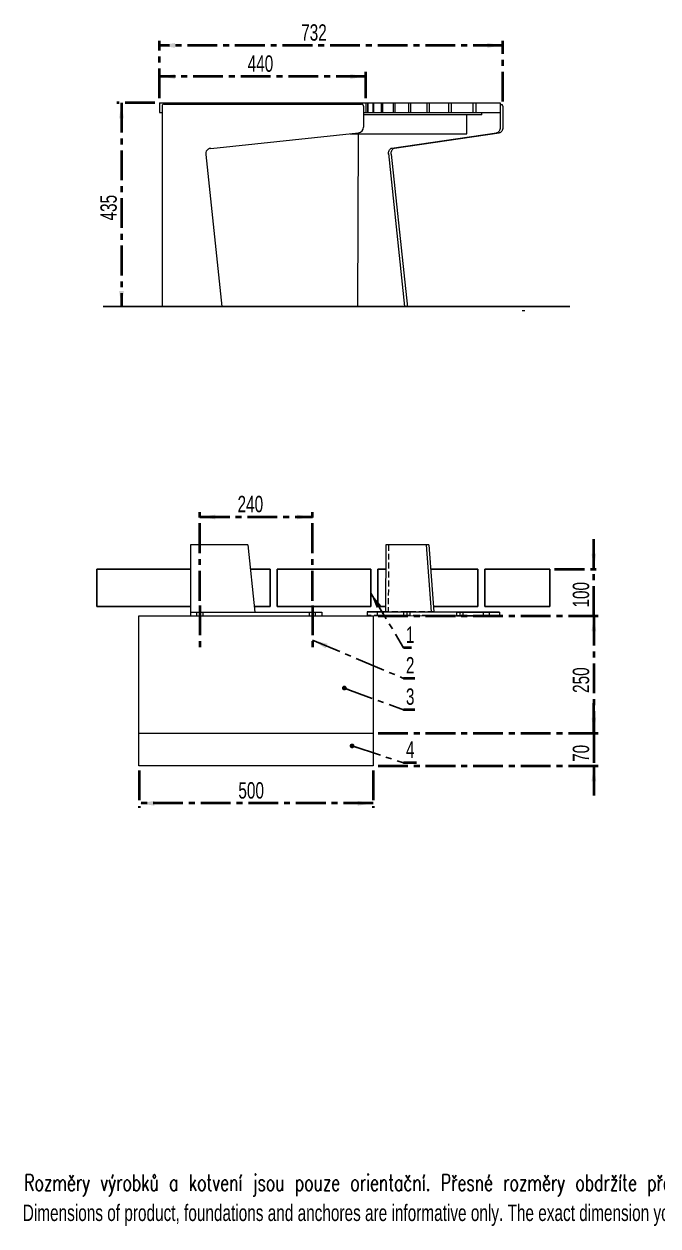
# Model space of a CAD drawing. Header units: millimetres. Extents: x 9 to 396, y 8 to 265.
# Drawn here: x 8.9 to 144.2, y 8.1 to 264.6 of the extents above; entities that cross this region are included whole.
import ezdxf

# ---------------------------------------------------------------- set-up
doc = ezdxf.new("R2010")
doc.units = ezdxf.units.MM
doc.linetypes.add('CENTER', pattern=[10.16, 6.35, -1.27, 1.27, -1.27])
doc.linetypes.add('HIDDEN', pattern=[1.905, 1.27, -0.635])
doc.layers.add('HLADINA0', color=7, linetype='Continuous')
doc.layers.add('HLADINA1', color=7, linetype='Continuous', lineweight=15)
doc.layers.add('HLADINA2', color=7, linetype='CENTER', lineweight=40)
doc.styles.add('SLDTEXTSTYLE0', font='TXT', dxfattribs={"width": 0.7})
doc.styles.add('SLDTEXTSTYLE1', font='TXT', dxfattribs={"width": 0.7, "bigfont": 'bigfont'})
doc.dimstyles.new('SLDDIMSTYLE0', dxfattribs={"dimtxt": 3.5, "dimasz": 3.302, "dimexe": 0, "dimexo": 0.0625, "dimgap": 0.875, "dimtad": 1, "dimlfac": 10, "dimrnd": 1e-09, "dimzin": 12, "dimdsep": 46, "dimtxsty": 'SLDTEXTSTYLE0', "dimsah": 1, "dimcen": 0.09, "dimadec": 0, "dimazin": 3, "dimtfac": 1, "dimtofl": 0, "dimtmove": 0, "dimatfit": 3, "dimfxl": 0, "dimfrac": 2, "dimtolj": 1, "dimtzin": 12, "dimarcsym": 0})
doc.dimstyles.new('SLDDIMSTYLE1', dxfattribs={"dimtxt": 3.5, "dimasz": 3.302, "dimexe": 0, "dimexo": 0.0625, "dimgap": 0.875, "dimtad": 1, "dimdec": 0, "dimlfac": 10, "dimrnd": 1e-09, "dimzin": 12, "dimdsep": 46, "dimtxsty": 'SLDTEXTSTYLE0', "dimsah": 1, "dimcen": 0.09, "dimadec": 0, "dimazin": 3, "dimtfac": 1, "dimtdec": 0, "dimtofl": 0, "dimtmove": 0, "dimatfit": 3, "dimfxl": 0, "dimfrac": 2, "dimtolj": 1, "dimtzin": 12, "dimarcsym": 0})
doc.dimstyles.new('SLDDIMSTYLE2', dxfattribs={"dimtxt": 3.5, "dimasz": 3.302, "dimexe": 0, "dimexo": 0.0625, "dimgap": 0.875, "dimtad": 1, "dimlfac": 10, "dimrnd": 1e-09, "dimzin": 12, "dimdsep": 46, "dimtxsty": 'SLDTEXTSTYLE0', "dimsah": 1, "dimcen": 0.09, "dimadec": 0, "dimazin": 3, "dimtfac": 1, "dimtmove": 0, "dimatfit": 0, "dimfxl": 0, "dimfrac": 2, "dimtolj": 1, "dimtzin": 12, "dimarcsym": 0})
doc.dimstyles.new('SLDDIMSTYLE3', dxfattribs={"dimtxt": 0.18, "dimasz": 3.302, "dimexe": 0, "dimexo": 0.0625, "dimgap": 0, "dimtad": 0, "dimtih": 1, "dimtoh": 1, "dimdec": 0, "dimrnd": 1e-09, "dimzin": 0, "dimdsep": 46, "dimtxsty": 'Standard', "dimsah": 1, "dimcen": 0.09, "dimadec": 0, "dimazin": 0, "dimtfac": 3.302, "dimtdec": 0, "dimtofl": 0, "dimtmove": 0, "dimatfit": 3, "dimfxl": 0, "dimfrac": 2, "dimtolj": 1, "dimtzin": 0, "dimarcsym": 0})
doc.dimstyles.new('SLDDIMSTYLE4', dxfattribs={"dimtxt": 0.18, "dimasz": 1.016, "dimexe": 0, "dimexo": 0.0625, "dimgap": 0, "dimtad": 0, "dimtih": 1, "dimtoh": 1, "dimdec": 0, "dimrnd": 1e-09, "dimzin": 0, "dimdsep": 46, "dimtxsty": 'Standard', "dimblk1": 'DOT', "dimblk2": 'DOT', "dimsah": 1, "dimcen": 0.09, "dimadec": 0, "dimazin": 0, "dimtfac": 1.016, "dimtdec": 0, "dimtofl": 0, "dimtmove": 0, "dimatfit": 3, "dimldrblk": 'DOT', "dimfxl": 0, "dimfrac": 2, "dimtolj": 1, "dimtzin": 0, "dimarcsym": 0})

# ---------------------------------------------------------------- blocks, each defined once
blk = doc.blocks.new('_D')
at = {"layer": 'HLADINA2'}
for p, q in [((36.83, 247.79), (28.7, 247.79)), ((29.7, 247.79), (29.7, 204.29))]:
    blk.add_line(p, q, dxfattribs=at)
for points in [[(29.7, 247.79), (29.19, 244.49), (30.2, 244.49)], [(29.7, 204.29), (30.2, 207.6), (29.19, 207.6)]]:
    blk.add_solid(points, dxfattribs=at)
at = {"layer": 'HLADINA2', "insert": (25.18, 222.67), "char_height": 3.5, "attachment_point": 1, "rotation": 90, "style": 'SLDTEXTSTYLE0'}
blk.add_mtext('435', dxfattribs=at)
blk = doc.blocks.new('_D_1')
at = {"layer": 'HLADINA2'}
for p, q in [((37.83, 248.79), (37.83, 254.4)), ((81.83, 248.79), (81.83, 254.4)), ((81.83, 253.4), (37.83, 253.4))]:
    blk.add_line(p, q, dxfattribs=at)
for points in [[(37.83, 253.4), (41.13, 252.89), (41.13, 253.91)], [(81.83, 253.4), (78.53, 253.91), (78.53, 252.89)]]:
    blk.add_solid(points, dxfattribs=at)
at = {"layer": 'HLADINA2', "insert": (56.61, 257.91), "char_height": 3.5, "attachment_point": 1, "style": 'SLDTEXTSTYLE0'}
blk.add_mtext('440', dxfattribs=at)
blk = doc.blocks.new('_D_2')
at = {"layer": 'HLADINA2'}
for p, q in [((37.83, 248.79), (37.83, 261.03)), ((111.06, 260.03), (37.83, 260.03)), ((111.06, 248.05), (111.06, 261.03))]:
    blk.add_line(p, q, dxfattribs=at)
for points in [[(37.83, 260.03), (41.13, 259.52), (41.13, 260.54)], [(111.06, 260.03), (107.75, 260.54), (107.75, 259.52)]]:
    blk.add_solid(points, dxfattribs=at)
at = {"layer": 'HLADINA2', "insert": (68.03, 264.54), "char_height": 3.5, "attachment_point": 1, "style": 'SLDTEXTSTYLE0'}
blk.add_mtext('732', dxfattribs=at)
blk = doc.blocks.new('_D_3')
at = {"layer": 'HLADINA2'}
for p, q in [((130.49, 148.3), (130.49, 154.65)), ((122.12, 148.3), (131.49, 148.3)), ((130.49, 138.3), (130.49, 148.3)), ((84.43, 138.3), (131.49, 138.3)), ((130.49, 138.3), (130.49, 131.95))]:
    blk.add_line(p, q, dxfattribs=at)
for points in [[(130.49, 148.3), (131, 151.6), (129.98, 151.6)], [(130.49, 138.3), (129.98, 135), (131, 135)]]:
    blk.add_solid(points, dxfattribs=at)
at = {"layer": 'HLADINA2', "insert": (125.98, 140.07), "char_height": 3.5, "attachment_point": 1, "rotation": 90, "style": 'SLDTEXTSTYLE0'}
blk.add_mtext('100', dxfattribs=at)
blk = doc.blocks.new('_D_4')
at = {"layer": 'HLADINA2'}
for p, q in [((46.43, 141.55), (46.43, 160.41)), ((46.43, 159.41), (70.43, 159.41)), ((70.43, 141.55), (70.43, 160.41))]:
    blk.add_line(p, q, dxfattribs=at)
for points in [[(46.43, 159.41), (49.73, 158.9), (49.73, 159.91)], [(70.43, 159.41), (67.12, 159.91), (67.12, 158.9)]]:
    blk.add_solid(points, dxfattribs=at)
at = {"layer": 'HLADINA2', "insert": (54.46, 163.92), "char_height": 3.5, "attachment_point": 1, "style": 'SLDTEXTSTYLE0'}
blk.add_mtext('240', dxfattribs=at)
blk = doc.blocks.new('_D_5')
at = {"layer": 'HLADINA2'}
for p, q in [((84.43, 138.3), (131.49, 138.3)), ((130.49, 138.3), (130.49, 113.3)), ((84.43, 113.3), (131.49, 113.3))]:
    blk.add_line(p, q, dxfattribs=at)
for points in [[(130.49, 138.3), (129.98, 135), (131, 135)], [(130.49, 113.3), (131, 116.6), (129.98, 116.6)]]:
    blk.add_solid(points, dxfattribs=at)
at = {"layer": 'HLADINA2', "insert": (125.98, 121.86), "char_height": 3.5, "attachment_point": 1, "rotation": 90, "style": 'SLDTEXTSTYLE0'}
blk.add_mtext('250', dxfattribs=at)
blk = doc.blocks.new('_D_6')
at = {"layer": 'HLADINA2'}
for p, q in [((130.49, 113.3), (130.49, 119.65)), ((84.43, 113.3), (131.49, 113.3)), ((130.49, 113.3), (130.49, 106.3)), ((84.43, 106.3), (131.49, 106.3)), ((130.49, 106.3), (130.49, 99.95))]:
    blk.add_line(p, q, dxfattribs=at)
for points in [[(130.49, 113.3), (131, 116.6), (129.98, 116.6)], [(130.49, 106.3), (129.98, 103), (131, 103)]]:
    blk.add_solid(points, dxfattribs=at)
at = {"layer": 'HLADINA2', "insert": (125.98, 107.14), "char_height": 3.5, "attachment_point": 1, "rotation": 90, "style": 'SLDTEXTSTYLE0'}
blk.add_mtext('70', dxfattribs=at)
blk = doc.blocks.new('_D_7')
at = {"layer": 'HLADINA2'}
for p, q in [((33.43, 105.3), (33.43, 97.31)), ((83.43, 105.3), (83.43, 97.31)), ((83.43, 98.31), (33.43, 98.31))]:
    blk.add_line(p, q, dxfattribs=at)
for points in [[(33.43, 98.31), (36.73, 97.8), (36.73, 98.82)], [(83.43, 98.31), (80.12, 98.82), (80.12, 97.8)]]:
    blk.add_solid(points, dxfattribs=at)
at = {"layer": 'HLADINA2', "insert": (54.63, 102.82), "char_height": 3.5, "attachment_point": 1, "style": 'SLDTEXTSTYLE0'}
blk.add_mtext('500', dxfattribs=at)
blk = doc.blocks.new('SW_NOTE_5')
at = {"layer": 'HLADINA2', "color": 0}
blk.add_line((1.66, 0), (0, 0), dxfattribs=at)
at = {"layer": 'HLADINA2', "color": 0, "insert": (0.48, 4.53), "char_height": 3.5, "attachment_point": 1, "style": 'SLDTEXTSTYLE0'}
blk.add_mtext('1', dxfattribs=at)
blk = doc.blocks.new('SW_NOTE_6')
at = {"layer": 'HLADINA2', "color": 0}
blk.add_line((2.36, 0), (0, 0), dxfattribs=at)
at = {"layer": 'HLADINA2', "color": 0, "insert": (0.48, 4.55), "char_height": 3.5, "attachment_point": 1, "style": 'SLDTEXTSTYLE0'}
blk.add_mtext('2', dxfattribs=at)
blk = doc.blocks.new('SW_NOTE_7')
at = {"layer": 'HLADINA2', "color": 0}
blk.add_line((2.36, 0), (0, 0), dxfattribs=at)
at = {"layer": 'HLADINA2', "color": 0, "insert": (0.48, 4.59), "char_height": 3.5, "attachment_point": 1, "style": 'SLDTEXTSTYLE0'}
blk.add_mtext('3', dxfattribs=at)
blk = doc.blocks.new('_DOT')
at = {"color": 0, "linetype": 'ByBlock', "lineweight": -2}
blk.add_line((-0.5, 0), (-1, 0), dxfattribs=at)
at = {"color": 0, "linetype": 'ByBlock', "const_width": 0.5}
blk.add_lwpolyline([(-0.25, 0, 1), (0.25, 0, 1)], format="xyb", close=True, dxfattribs=at)
blk = doc.blocks.new('SW_NOTE_8')
at = {"layer": 'HLADINA2', "color": 0}
blk.add_line((2.71, 0), (0, 0), dxfattribs=at)
at = {"layer": 'HLADINA2', "color": 0, "insert": (0.48, 4.57), "char_height": 3.5, "attachment_point": 1, "style": 'SLDTEXTSTYLE0'}
blk.add_mtext('4', dxfattribs=at)

msp = doc.modelspace()

# ---------------------------------------------------------------- linework, layer by layer
at = {"color": 7, "linetype": 'Continuous', "lineweight": 15}
for p, q in [((37.826283, 247.793332), (37.826283, 245.693332)), ((37.826283, 247.793332), (81.827529, 247.793332)), ((38.738664, 247.492816), (80.938657, 247.492704)), ((81.338675, 247.092704), (81.338675, 242.573191)), ((81.827529, 247.793332), (81.827529, 245.693332)), ((81.827529, 247.793332), (82.188018, 247.793332)), ((82.188018, 247.793332), (82.188018, 245.693332)), ((82.188018, 247.793332), (82.278283, 247.793332)), ((82.278283, 247.793332), (82.278283, 245.693332)), ((82.278283, 247.793332), (83.295567, 247.793332)), ((83.295567, 247.793332), (83.295567, 245.693332)), ((83.295567, 247.793332), (83.469184, 247.793332)), ((83.469184, 247.793332), (83.469184, 245.693332)), ((83.469184, 247.793332), (85.101922, 247.793332)), ((85.101922, 247.793332), (85.101922, 245.693332)), ((85.101922, 247.793332), (85.360749, 247.793332)), ((85.360749, 247.793332), (85.360749, 245.693332)), ((85.360749, 247.793332), (87.676843, 247.793332)), ((87.676843, 247.793332), (88.01883, 247.793332)), ((87.676843, 247.793332), (87.676843, 245.693332)), ((88.01883, 247.793332), (88.01883, 245.693332)), ((88.01883, 247.793332), (90.922196, 247.793332)), ((90.922196, 247.793332), (90.922196, 245.693332)), ((90.922196, 247.793332), (91.362555, 247.793332)), ((91.362555, 247.793332), (91.362555, 245.693332)), ((91.362555, 247.793332), (94.870265, 247.793332)), ((94.870265, 247.793332), (95.370276, 247.793332)), ((94.870265, 247.793332), (94.870265, 245.693332)), ((95.370276, 247.793332), (95.370276, 245.693332)), ((95.370276, 247.793332), (99.490674, 247.793332)), ((99.490674, 247.793332), (100.064261, 247.793332)), ((99.490674, 247.793332), (99.490674, 245.693332)), ((100.064261, 247.793332), (100.064261, 245.693332)), ((100.064261, 247.793332), (104.696639, 247.793332)), ((104.696639, 247.793332), (105.336984, 247.793332)), ((104.696639, 247.793332), (104.696639, 245.693332)), ((105.336984, 247.793332), (105.336984, 245.693332)), ((105.336984, 247.793332), (110.477622, 247.793332)), ((110.477622, 247.793332), (110.477622, 245.693332)), ((110.477622, 247.45658), (110.774119, 247.455283)), ((110.490401, 247.054049), (110.480531, 242.534557)), ((111.056073, 247.054049), (111.046202, 242.534557)), ((37.826283, 245.693332), (38.338645, 245.693332)), ((81.338675, 245.693332), (81.827529, 245.693332)), ((106.597884, 245.193332), (81.338675, 245.193332)), ((81.827529, 245.693332), (82.188018, 245.693332)), ((82.188018, 245.693332), (82.278283, 245.693332)), ((82.278283, 245.693332), (83.295567, 245.693332)), ((83.295567, 245.693332), (83.469184, 245.693332)), ((83.469184, 245.693332), (85.101922, 245.693332)), ((85.101922, 245.693332), (85.360749, 245.693332)), ((85.360749, 245.693332), (87.676843, 245.693332)), ((87.676843, 245.693332), (88.01883, 245.693332)), ((88.01883, 245.693332), (90.922196, 245.693332)), ((90.922196, 245.693332), (91.362555, 245.693332)), ((91.362555, 245.693332), (94.870265, 245.693332)), ((94.870265, 245.693332), (95.370276, 245.693332)), ((95.370276, 245.693332), (99.490674, 245.693332)), ((99.490674, 245.693332), (100.064261, 245.693332)), ((100.064261, 245.693332), (104.696639, 245.693332)), ((104.696639, 245.693332), (105.336984, 245.693332)), ((105.336984, 245.693332), (110.477622, 245.693332)), ((106.597884, 245.193332), (106.597884, 245.693332)), ((48.732074, 238.065702), (80.264075, 241.379764)), ((78.490241, 241.193332), (103.406365, 241.193332)), ((87.415011, 238.127875), (109.718116, 241.344457)), ((87.980683, 238.127875), (110.283788, 241.344457)), ((44.425639, 153.479312), (44.425639, 139.097843)), ((56.617479, 153.479312), (58.129032, 139.097843)), ((86.090229, 153.479312), (86.059004, 139.192347)), ((94.715213, 153.479312), (95.748488, 139.14999)), ((95.280912, 153.479312), (96.314187, 139.14999)), ((44.425639, 139.097843), (44.425639, 138.297843)), ((44.425639, 139.097843), (72.425639, 139.097843)), ((72.425639, 139.097843), (72.425639, 138.297843)), ((82.099111, 139.192347), (82.097362, 138.392351)), ((82.099111, 139.192347), (101.897533, 139.1058)), ((86.059004, 139.192347), (82.099111, 139.192347)), ((86.059004, 139.192347), (95.748488, 139.14999)), ((96.314187, 139.14999), (95.748488, 139.14999)), ((110.383019, 139.1058), (96.312938, 139.167306)), ((101.897533, 139.1058), (101.895785, 138.305803)), ((101.897533, 139.1058), (110.383019, 139.1058)), ((110.383019, 139.1058), (110.381269, 138.305803)), ((33.425638, 113.297844), (33.425638, 138.297843)), ((33.425638, 138.297843), (83.425639, 138.297843)), ((82.097362, 138.392351), (101.895785, 138.305803)), ((83.425639, 138.297843), (83.425639, 113.297844)), ((101.895785, 138.305803), (110.381269, 138.305803)), ((33.425638, 106.297842), (33.425638, 113.297844)), ((33.425638, 113.297844), (83.425639, 113.297844)), ((83.425639, 113.297844), (83.425639, 106.297842)), ((83.425639, 106.297842), (33.425638, 106.297842))]:
    msp.add_line(p, q, dxfattribs=at)
at = {"color": 7, "linetype": 'Continuous', "lineweight": 0}
for p, q in [((56.617479, 153.479312), (44.425639, 153.479312)), ((95.280912, 153.479312), (86.090229, 153.479312))]:
    msp.add_line(p, q, dxfattribs=at)
at = {"color": 7, "linetype": 'HIDDEN', "lineweight": 0}
for p, q in [((86.655928, 153.479312), (86.624703, 139.192347)), ((45.725637, 139.097843), (45.725637, 138.297843)), ((47.125637, 138.297843), (47.125637, 139.097843)), ((69.725638, 139.097843), (69.725638, 138.297843)), ((71.125639, 138.297843), (71.125639, 139.097843)), ((84.227533, 139.187695), (84.225785, 138.387699)), ((85.625782, 138.384639), (85.627529, 139.184635)), ((90.584595, 139.192347), (86.059004, 139.192347)), ((86.624703, 139.192347), (86.059004, 139.192347)), ((86.624703, 139.192347), (96.314187, 139.14999)), ((89.884522, 139.187695), (89.882774, 138.387699)), ((90.584595, 139.192347), (90.582847, 138.392351)), ((96.312938, 139.167306), (90.584595, 139.192347)), ((91.282771, 138.384639), (91.284519, 139.184635)), ((101.197609, 139.113512), (101.195861, 138.313516)), ((102.595858, 138.310456), (102.597606, 139.110452)), ((106.854599, 139.113512), (106.85285, 138.313516)), ((108.252847, 138.310456), (108.254596, 139.110452)), ((90.582847, 138.392351), (82.097362, 138.392351)), ((110.381269, 138.305803), (90.582847, 138.392351))]:
    msp.add_line(p, q, dxfattribs=at)
at = {"color": 7, "linetype": 'Continuous', "lineweight": 15, "flags": 128}
for points in [[(110.477622, 247.174193), (110.485108, 247.132108), (110.490401, 247.054049)], [(110.480531, 242.534557), (110.465844, 242.315937), (110.423215, 242.104763), (110.354121, 241.908107), (110.260804, 241.732555), (110.146458, 241.583987), (110.014899, 241.467378), (109.870465, 241.386633), (109.718116, 241.344457)], [(111.046202, 242.534557), (111.031516, 242.315937), (110.988934, 242.104763), (110.919793, 241.908107), (110.826524, 241.732555), (110.712178, 241.583987), (110.580571, 241.467378), (110.436185, 241.386633), (110.283788, 241.344457)], [(86.656936, 236.812322), (86.654837, 237.021475), (86.678393, 237.227971), (86.726983, 237.425538), (86.799128, 237.608171), (86.892541, 237.770322), (87.004454, 237.907064), (87.131484, 238.014241), (87.269719, 238.088598), (87.415011, 238.127875)], [(87.222655, 236.812322), (87.220509, 237.021475), (87.244113, 237.227971), (87.292703, 237.425538), (87.3648, 237.608171), (87.45826, 237.770322), (87.570174, 237.907064), (87.697203, 238.014241), (87.835439, 238.088598), (87.980683, 238.127875)], [(85.299937, 139.184056), (85.422492, 139.184001), (85.520227, 139.184056), (85.588242, 139.184216), (85.623126, 139.184474), (85.623131, 139.184816), (85.588254, 139.185226), (85.520246, 139.185684), (85.422518, 139.186165), (85.299968, 139.186646), (85.158743, 139.187104), (85.005925, 139.187514), (84.849175, 139.187857), (84.696354, 139.188115), (84.555126, 139.188274), (84.432571, 139.188328), (84.334836, 139.188274), (84.266821, 139.188115), (84.231937, 139.187857), (84.231933, 139.187514), (84.266808, 139.187104), (84.334816, 139.186646), (84.432545, 139.186165), (84.555094, 139.185684), (84.696319, 139.185226), (84.849138, 139.184816), (85.005888, 139.184474), (85.158709, 139.184216), (85.299937, 139.184056)], [(101.525202, 139.114091), (101.402647, 139.114145), (101.304912, 139.114091), (101.236897, 139.113931), (101.202012, 139.113674), (101.202008, 139.113331), (101.236884, 139.11292), (101.304893, 139.112463), (101.402621, 139.111982), (101.525171, 139.1115), (101.666395, 139.111043), (101.819214, 139.110633), (101.975964, 139.11029), (102.128786, 139.110033), (102.270013, 139.109872), (102.392567, 139.109818), (102.490303, 139.109872), (102.558317, 139.110033), (102.593203, 139.11029), (102.593207, 139.110633), (102.558331, 139.111043), (102.490323, 139.1115), (102.392594, 139.111982), (102.270044, 139.112463), (102.12882, 139.11292), (101.976001, 139.113331), (101.819251, 139.113674), (101.666429, 139.113931), (101.525202, 139.114091)], [(107.18219, 139.114091), (107.059636, 139.114145), (106.9619, 139.114091), (106.893885, 139.113931), (106.859001, 139.113674), (106.858998, 139.113331), (106.893873, 139.11292), (106.961882, 139.112463), (107.05961, 139.111982), (107.18216, 139.1115), (107.323384, 139.111043), (107.476204, 139.110633), (107.632953, 139.11029), (107.785773, 139.110033), (107.927003, 139.109872), (108.049556, 139.109818), (108.147293, 139.109872), (108.215308, 139.110033), (108.250192, 139.11029), (108.250194, 139.110633), (108.21532, 139.111043), (108.147311, 139.1115), (108.049583, 139.111982), (107.927033, 139.112463), (107.785809, 139.11292), (107.632991, 139.113331), (107.47624, 139.113674), (107.32342, 139.113931), (107.18219, 139.114091)]]:
    msp.add_lwpolyline(points, dxfattribs=at)
at = {"color": 7, "linetype": 'HIDDEN', "lineweight": 0, "flags": 128}
for points in [[(90.956926, 139.184056), (91.079481, 139.184001), (91.177216, 139.184056), (91.245231, 139.184216), (91.280116, 139.184474), (91.28012, 139.184816), (91.245244, 139.185226), (91.177237, 139.185684), (91.079507, 139.186165), (90.956957, 139.186646), (90.815733, 139.187104), (90.662914, 139.187514), (90.506164, 139.187857), (90.353343, 139.188115), (90.212115, 139.188274), (90.08956, 139.188328), (89.991825, 139.188274), (89.92381, 139.188115), (89.888926, 139.187857), (89.888922, 139.187514), (89.923798, 139.187104), (89.991805, 139.186646), (90.089534, 139.186165), (90.212083, 139.185684), (90.353308, 139.185226), (90.506127, 139.184816), (90.662877, 139.184474), (90.815699, 139.184216), (90.956926, 139.184056)], [(85.298189, 138.384059), (85.420743, 138.384006), (85.518478, 138.384059), (85.586494, 138.384219), (85.621378, 138.384477), (85.621382, 138.38482), (85.586506, 138.38523), (85.518498, 138.385687), (85.420769, 138.386169), (85.29822, 138.38665), (85.156995, 138.387108), (85.004176, 138.387518), (84.847426, 138.38786), (84.694606, 138.388118), (84.553377, 138.388278), (84.430822, 138.388333), (84.333087, 138.388278), (84.265072, 138.388118), (84.230188, 138.38786), (84.230184, 138.387518), (84.26506, 138.387108), (84.333068, 138.38665), (84.430796, 138.386169), (84.553346, 138.385687), (84.694571, 138.38523), (84.84739, 138.38482), (85.004139, 138.384477), (85.15696, 138.384219), (85.298189, 138.384059)], [(90.955178, 138.384059), (91.077733, 138.384006), (91.175468, 138.384059), (91.243483, 138.384219), (91.278366, 138.384477), (91.278371, 138.38482), (91.243495, 138.38523), (91.175487, 138.385687), (91.07776, 138.386169), (90.955209, 138.38665), (90.813985, 138.387108), (90.661165, 138.387518), (90.504415, 138.38786), (90.351595, 138.388118), (90.210366, 138.388278), (90.087812, 138.388333), (89.990077, 138.388278), (89.922061, 138.388118), (89.887178, 138.38786), (89.887173, 138.387518), (89.922049, 138.387108), (89.990057, 138.38665), (90.087786, 138.386169), (90.210335, 138.385687), (90.35156, 138.38523), (90.504379, 138.38482), (90.661129, 138.384477), (90.813949, 138.384219), (90.955178, 138.384059)], [(101.523453, 138.314095), (101.400898, 138.31415), (101.303163, 138.314095), (101.235148, 138.313935), (101.200264, 138.313677), (101.20026, 138.313335), (101.235136, 138.312925), (101.303143, 138.312467), (101.400873, 138.311986), (101.523421, 138.311504), (101.664647, 138.311047), (101.817466, 138.310637), (101.974216, 138.310294), (102.127036, 138.310036), (102.268265, 138.309876), (102.390819, 138.309822), (102.488555, 138.309876), (102.55657, 138.310036), (102.591453, 138.310294), (102.591458, 138.310637), (102.556581, 138.311047), (102.488574, 138.311504), (102.390846, 138.311986), (102.268296, 138.312467), (102.127072, 138.312925), (101.974252, 138.313335), (101.817502, 138.313677), (101.664681, 138.313935), (101.523453, 138.314095)], [(107.180443, 138.314095), (107.057887, 138.31415), (106.960153, 138.314095), (106.892138, 138.313935), (106.857255, 138.313677), (106.857249, 138.313335), (106.892126, 138.312925), (106.960132, 138.312467), (107.057863, 138.311986), (107.18041, 138.311504), (107.321638, 138.311047), (107.474455, 138.310637), (107.631206, 138.310294), (107.784027, 138.310036), (107.925254, 138.309876), (108.04781, 138.309822), (108.145544, 138.309876), (108.213558, 138.310036), (108.248442, 138.310294), (108.248448, 138.310637), (108.21357, 138.311047), (108.145564, 138.311504), (108.047834, 138.311986), (107.925287, 138.312467), (107.784059, 138.312925), (107.631242, 138.313335), (107.474491, 138.313677), (107.32167, 138.313935), (107.180443, 138.314095)]]:
    msp.add_lwpolyline(points, dxfattribs=at)
at = {"color": 7, "linetype": 'Continuous', "lineweight": 15}
for centre, radius, start, end in [((38.73866, 247.092816), 0.4, 89.99984789, 180), ((80.93866, 247.092704), 0.4, 0, 89.99984789), ((110.701775, 247.104762), 0.357909, 351.85420817, 78.338436), ((80.13866, 242.573191), 1.2, 275.99984789, 0), ((48.857521, 236.872276), 1.2, 95.99984789, 186)]:
    msp.add_arc(centre, radius, start, end, dxfattribs=at)
at = {"layer": 'HLADINA0'}
for p, q in [((25.747543, 204.293332), (125.397817, 204.293332)), ((24.461321, 140.297843), (24.461321, 148.297843)), ((24.461321, 148.297843), (44.425639, 148.297843)), ((57.162072, 148.297843), (61.391621, 148.297843)), ((61.391621, 148.297843), (61.391621, 140.297843)), ((62.891621, 148.297843), (82.891621, 148.297843)), ((62.891621, 148.297843), (62.891621, 140.297843)), ((82.891621, 148.297843), (82.891621, 140.297843)), ((84.391621, 148.297843), (84.391621, 140.297843)), ((84.391621, 148.297843), (86.078905, 148.297843)), ((95.654543, 148.297843), (105.720969, 148.297843)), ((105.720969, 148.297843), (105.720969, 140.297843)), ((107.220969, 148.297843), (107.220969, 140.297843)), ((121.120223, 148.297843), (107.220969, 148.297843)), ((121.120223, 140.297843), (121.120223, 148.297843)), ((24.461321, 140.297843), (44.425639, 140.297843)), ((61.391621, 140.297843), (58.002906, 140.297843)), ((62.891621, 140.297843), (82.891621, 140.297843)), ((84.391621, 140.297843), (86.06142, 140.297843)), ((105.720969, 140.297843), (96.231416, 140.297843)), ((107.220969, 140.297843), (121.120223, 140.297843))]:
    msp.add_line(p, q, dxfattribs=at)
at = {"layer": 'HLADINA1'}
for p, q in [((38.33866, 247.092816), (38.33866, 204.293332)), ((103.406348, 241.193332), (103.406348, 245.193332)), ((80.119551, 204.293332), (80.264091, 241.379764)), ((47.664095, 236.746841), (51.075096, 204.293332)), ((86.652574, 236.934067), (90.107884, 204.293332)), ((87.222651, 236.812322), (90.727023, 204.202808)), ((115.181814, 203.484129), (115.747513, 203.484129))]:
    msp.add_line(p, q, dxfattribs=at)
at = {"layer": 'HLADINA2'}
for p, q in [((46.425639, 140.548016), (46.425639, 130.599853)), ((70.425639, 140.548016), (70.425639, 130.599853))]:
    msp.add_line(p, q, dxfattribs=at)

# ---------------------------------------------------------------- block references
for name, p in [('SW_NOTE_5', (89.903587, 131.512556)), ('SW_NOTE_6', (89.903587, 124.965471)), ('SW_NOTE_7', (89.903587, 118.239013)), ('SW_NOTE_8', (89.903587, 106.938565))]:
    msp.add_blockref(name, p, dxfattribs=at)

# ---------------------------------------------------------------- texts
at = {"layer": 'HLADINA2', "char_height": 3.5, "attachment_point": 1}
for s, insert, style in [('Rozměry výrobků a kotvení jsou pouze orientační. Přesné rozměry obdržíte před objednáním naším obchodním oddělením.', (8.935372, 19.114767), 'SLDTEXTSTYLE1'), ('Dimensions of product, foundations and anchores are informative only. The exact dimension you get befor ordering.', (8.628355, 12.67968), 'SLDTEXTSTYLE0')]:
    msp.add_mtext(s, dxfattribs=dict(at, insert=insert, style=style))

# ---------------------------------------------------------------- dimensions: what is measured, and where the dimension line sits
at = {"layer": 'HLADINA2'}
for base, p1, p2, dimstyle, picture, middle in [((37.8263, 260.028446), (111.056093, 247.054049), (37.8263, 247.793332), 'SLDDIMSTYLE1', '_D_2', (71.704371, 260.028446)), ((37.8263, 253.40213), (81.827551, 247.793332), (37.8263, 247.793332), 'SLDDIMSTYLE1', '_D_1', (60.636947, 253.40213)), ((70.425639, 159.405391), (46.425639, 140.548016), (70.425639, 140.548016), 'SLDDIMSTYLE0', '_D_4', (58.306749, 159.405391))]:
    dim = msp.add_linear_dim(base=base, p1=p1, p2=p2, dimstyle=dimstyle, dxfattribs=at)
    dim.commit()
    dim.dimension.update_dxf_attribs({"geometry": picture, "text_midpoint": middle, "dimtype": 160})
for base, p1, p2, angle, dimstyle, picture, middle in [((29.695348, 204.293332), (37.8263, 247.793332), (25.747543, 204.293332), 90, 'SLDDIMSTYLE0', '_D', (29.695348, 226.51931)), ((130.491605, 148.297843), (83.425639, 138.297843), (121.120223, 148.297843), 90, 'SLDDIMSTYLE2', '_D_3', (130.491605, 143.391916)), ((130.491605, 113.297843), (83.425639, 138.297843), (83.425639, 113.297843), 90, 'SLDDIMSTYLE0', '_D_5', (130.491605, 125.530367)), ((130.491605, 106.297843), (83.425639, 113.297843), (83.425639, 106.297843), 90, 'SLDDIMSTYLE2', '_D_6', (130.491605, 109.585294)), ((33.425639, 98.307268), (83.425639, 106.297843), (33.425639, 106.297843), 0, 'SLDDIMSTYLE0', '_D_7', (58.306749, 98.307268))]:
    dim = msp.add_linear_dim(base=base, p1=p1, p2=p2, angle=angle, dimstyle=dimstyle, dxfattribs=at)
    dim.commit()
    dim.dimension.update_dxf_attribs({"geometry": picture, "text_midpoint": middle, "dimtype": 160})

# ---------------------------------------------------------------- leaders
for points, dimstyle in [([(82.891621, 143.121889), (89.903587, 131.512556)], 'SLDDIMSTYLE3'), ([(70.425639, 133.132055), (89.903587, 124.965471)], 'SLDDIMSTYLE3'), ([(77.243185, 122.90624), (89.903587, 118.239013)], 'SLDDIMSTYLE4'), ([(78.895047, 110.556603), (89.903587, 106.938565)], 'SLDDIMSTYLE4')]:
    msp.add_leader(points, dimstyle=dimstyle, dxfattribs=at)

doc.saveas('drawing.dxf')
